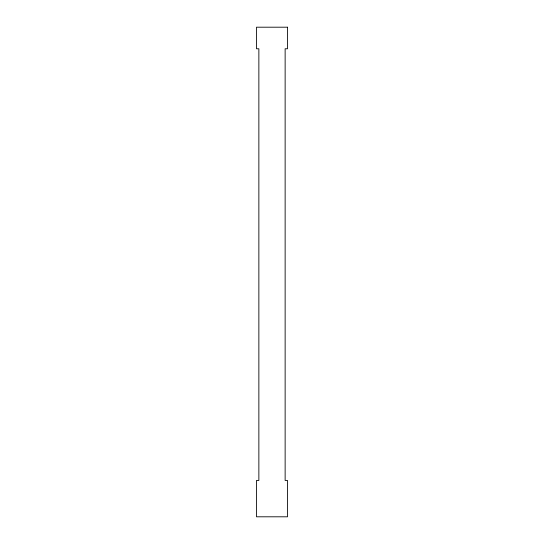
<?xml version="1.0" encoding="UTF-8"?>
<svg xmlns="http://www.w3.org/2000/svg" width="544" height="544" viewBox="0 0 544 544"><rect width="100%" height="100%" fill="white"/><g stroke="black" fill="none" stroke-linecap="round" stroke-linejoin="round"><path stroke-width="0.82" d="M287.524 27.2L256.476 27.2L256.476 48.77L258.862 48.77L258.862 480.454L256.476 480.454L256.476 516.8L287.524 516.8L287.524 480.454L285.138 480.454L285.138 48.77L287.524 48.77L287.524 27.2"/></g></svg>
